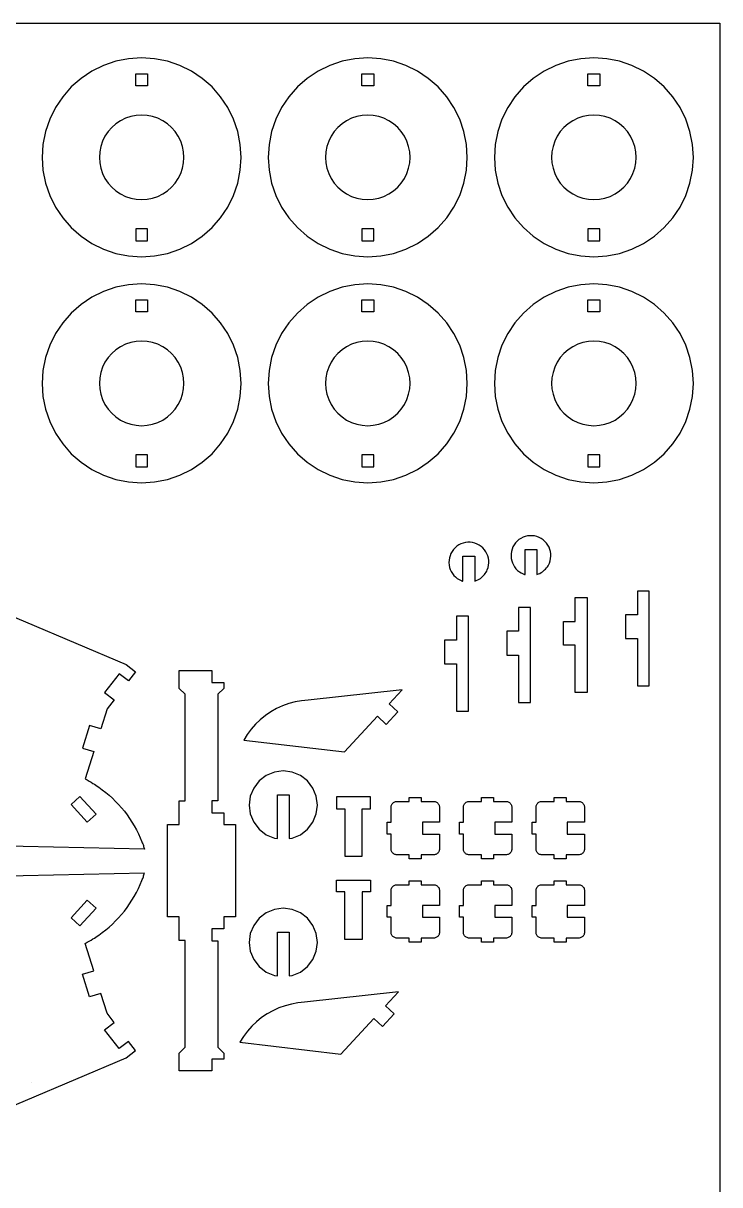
# Model space of a CAD drawing. Extents: x -12 to 65, y -17 to 90.
# Drawn here: x 35.55 to 64.89, y 41.47 to 90.41 of the extents above; entities that cross this region are included whole.
import ezdxf

# ---------------------------------------------------------------- set-up
doc = ezdxf.new("R2010")
doc.units = 0
doc.header["$MEASUREMENT"] = 0
doc.layers.get('0').update_dxf_attribs({"linetype": 'CONTINUOUS'})
doc.layers.add('LAYER_1', color=18, linetype='CONTINUOUS')

msp = doc.modelspace()

# ---------------------------------------------------------------- linework, layer by layer
msp.add_lwpolyline([(-12.472, -17.124), (-12.472, 90.411), (64.89, 90.411), (64.89, -17.124)], close=True)
at = {"layer": 'LAYER_1'}
for points in [[(37.212, 82.209), (37.573, 81.797), (37.985, 81.435), (38.441, 81.13), (38.933, 80.888), (39.452, 80.712), (39.99, 80.605), (40.537, 80.569), (41.084, 80.605), (41.622, 80.712), (42.141, 80.888), (42.633, 81.13), (43.088, 81.435), (43.501, 81.797), (43.862, 82.209), (44.167, 82.665), (44.409, 83.156), (44.585, 83.675), (44.692, 84.213), (44.728, 84.76), (44.692, 85.307), (44.585, 85.845), (44.409, 86.364), (44.167, 86.856), (43.862, 87.312), (43.501, 87.724), (43.088, 88.086), (42.633, 88.39), (42.141, 88.633), (41.622, 88.809), (41.084, 88.916), (40.537, 88.952), (39.99, 88.916), (39.452, 88.809), (38.933, 88.633), (38.441, 88.39), (37.985, 88.086), (37.573, 87.724), (37.212, 87.312), (36.907, 86.856), (36.665, 86.364), (36.488, 85.845), (36.381, 85.307), (36.345, 84.76), (36.381, 84.213), (36.488, 83.675), (36.665, 83.156), (36.907, 82.665)], [(46.736, 82.209), (47.098, 81.797), (47.51, 81.435), (47.966, 81.13), (48.458, 80.888), (48.977, 80.712), (49.515, 80.605), (50.062, 80.569), (50.609, 80.605), (51.147, 80.712), (51.666, 80.888), (52.157, 81.13), (52.613, 81.435), (53.025, 81.797), (53.387, 82.209), (53.692, 82.665), (53.934, 83.156), (54.11, 83.675), (54.217, 84.213), (54.253, 84.76), (54.217, 85.307), (54.11, 85.845), (53.934, 86.364), (53.692, 86.856), (53.387, 87.312), (53.025, 87.724), (52.613, 88.086), (52.157, 88.39), (51.666, 88.633), (51.147, 88.809), (50.609, 88.916), (50.062, 88.952), (49.515, 88.916), (48.977, 88.809), (48.458, 88.633), (47.966, 88.39), (47.51, 88.086), (47.098, 87.724), (46.736, 87.312), (46.432, 86.856), (46.189, 86.364), (46.013, 85.845), (45.906, 85.307), (45.87, 84.76), (45.906, 84.213), (46.013, 83.675), (46.189, 83.156), (46.432, 82.665)], [(56.261, 82.209), (56.623, 81.797), (57.035, 81.435), (57.491, 81.13), (57.983, 80.888), (58.502, 80.712), (59.04, 80.605), (59.587, 80.569), (60.134, 80.605), (60.671, 80.712), (61.191, 80.888), (61.682, 81.13), (62.138, 81.435), (62.55, 81.797), (62.912, 82.209), (63.216, 82.665), (63.459, 83.156), (63.635, 83.675), (63.742, 84.213), (63.778, 84.76), (63.742, 85.307), (63.635, 85.845), (63.459, 86.364), (63.216, 86.856), (62.912, 87.312), (62.55, 87.724), (62.138, 88.086), (61.682, 88.39), (61.191, 88.633), (60.671, 88.809), (60.134, 88.916), (59.587, 88.952), (59.04, 88.916), (58.502, 88.809), (57.983, 88.633), (57.491, 88.39), (57.035, 88.086), (56.623, 87.724), (56.261, 87.312), (55.957, 86.856), (55.714, 86.364), (55.538, 85.845), (55.431, 85.307), (55.395, 84.76), (55.431, 84.213), (55.538, 83.675), (55.714, 83.156), (55.957, 82.665)], [(40.287, 88.277), (40.787, 88.277), (40.787, 87.776), (40.287, 87.776)], [(49.812, 88.277), (50.312, 88.277), (50.312, 87.776), (49.812, 87.776)], [(59.337, 88.277), (59.837, 88.277), (59.837, 87.776), (59.337, 87.776)], [(38.993, 83.869), (39.123, 83.675), (39.277, 83.5), (39.452, 83.346), (39.646, 83.217), (39.855, 83.114), (40.076, 83.039), (40.304, 82.993), (40.537, 82.978), (40.769, 82.993), (40.998, 83.039), (41.219, 83.114), (41.428, 83.217), (41.622, 83.346), (41.797, 83.5), (41.951, 83.675), (42.08, 83.869), (42.184, 84.078), (42.258, 84.299), (42.304, 84.528), (42.319, 84.76), (42.304, 84.993), (42.258, 85.222), (42.184, 85.442), (42.08, 85.651), (41.951, 85.845), (41.797, 86.021), (41.622, 86.174), (41.428, 86.304), (41.219, 86.407), (40.998, 86.482), (40.769, 86.527), (40.537, 86.543), (40.304, 86.527), (40.076, 86.482), (39.855, 86.407), (39.646, 86.304), (39.452, 86.174), (39.277, 86.021), (39.123, 85.845), (38.993, 85.651), (38.89, 85.442), (38.815, 85.222), (38.77, 84.993), (38.755, 84.76), (38.77, 84.528), (38.815, 84.299), (38.89, 84.078)], [(48.518, 83.869), (48.648, 83.675), (48.801, 83.5), (48.977, 83.346), (49.171, 83.217), (49.38, 83.114), (49.6, 83.039), (49.829, 82.993), (50.062, 82.978), (50.294, 82.993), (50.523, 83.039), (50.744, 83.114), (50.953, 83.217), (51.147, 83.346), (51.322, 83.5), (51.476, 83.675), (51.605, 83.869), (51.708, 84.078), (51.783, 84.299), (51.829, 84.528), (51.844, 84.76), (51.829, 84.993), (51.783, 85.222), (51.708, 85.442), (51.605, 85.651), (51.476, 85.845), (51.322, 86.021), (51.147, 86.174), (50.953, 86.304), (50.744, 86.407), (50.523, 86.482), (50.294, 86.527), (50.062, 86.543), (49.829, 86.527), (49.6, 86.482), (49.38, 86.407), (49.171, 86.304), (48.977, 86.174), (48.801, 86.021), (48.648, 85.845), (48.518, 85.651), (48.415, 85.442), (48.34, 85.222), (48.295, 84.993), (48.279, 84.76), (48.295, 84.528), (48.34, 84.299), (48.415, 84.078)], [(58.173, 83.675), (58.326, 83.5), (58.502, 83.346), (58.695, 83.217), (58.905, 83.114), (59.125, 83.039), (59.354, 82.993), (59.587, 82.978), (59.819, 82.993), (60.048, 83.039), (60.269, 83.114), (60.478, 83.217), (60.672, 83.346), (60.847, 83.5), (61.001, 83.675), (61.13, 83.869), (61.233, 84.078), (61.308, 84.299), (61.354, 84.528), (61.369, 84.76), (61.354, 84.993), (61.308, 85.222), (61.233, 85.442), (61.13, 85.651), (61.001, 85.845), (60.847, 86.021), (60.672, 86.174), (60.478, 86.304), (60.269, 86.407), (60.048, 86.482), (59.819, 86.527), (59.587, 86.543), (59.354, 86.527), (59.125, 86.482), (58.905, 86.407), (58.695, 86.304), (58.502, 86.174), (58.326, 86.021), (58.173, 85.845), (58.043, 85.651), (57.94, 85.442), (57.865, 85.222), (57.82, 84.993), (57.804, 84.76), (57.82, 84.528), (57.865, 84.299), (57.94, 84.078), (58.043, 83.869)], [(40.287, 81.243), (40.787, 81.243), (40.787, 81.743), (40.287, 81.743)], [(49.812, 81.243), (50.312, 81.243), (50.312, 81.743), (49.812, 81.743)], [(59.337, 81.243), (59.837, 81.243), (59.837, 81.743), (59.337, 81.743)], [(37.212, 72.684), (37.573, 72.272), (37.985, 71.91), (38.441, 71.606), (38.933, 71.363), (39.452, 71.187), (39.99, 71.08), (40.537, 71.044), (41.084, 71.08), (41.622, 71.187), (42.141, 71.363), (42.633, 71.606), (43.088, 71.91), (43.501, 72.272), (43.862, 72.684), (44.167, 73.14), (44.409, 73.631), (44.585, 74.151), (44.692, 74.688), (44.728, 75.235), (44.692, 75.782), (44.585, 76.32), (44.409, 76.839), (44.167, 77.331), (43.862, 77.787), (43.501, 78.199), (43.088, 78.561), (42.633, 78.865), (42.141, 79.108), (41.622, 79.284), (41.084, 79.391), (40.537, 79.427), (39.99, 79.391), (39.452, 79.284), (38.933, 79.108), (38.441, 78.865), (37.985, 78.561), (37.573, 78.199), (37.212, 77.787), (36.907, 77.331), (36.665, 76.839), (36.488, 76.32), (36.381, 75.782), (36.345, 75.235), (36.381, 74.688), (36.488, 74.151), (36.665, 73.631), (36.907, 73.14)], [(47.098, 72.272), (47.51, 71.91), (47.966, 71.606), (48.458, 71.363), (48.977, 71.187), (49.515, 71.08), (50.062, 71.044), (50.609, 71.08), (51.147, 71.187), (51.666, 71.363), (52.157, 71.606), (52.613, 71.91), (53.025, 72.272), (53.387, 72.684), (53.692, 73.14), (53.934, 73.631), (54.11, 74.151), (54.217, 74.688), (54.253, 75.235), (54.217, 75.782), (54.11, 76.32), (53.934, 76.839), (53.692, 77.331), (53.387, 77.787), (53.025, 78.199), (52.613, 78.561), (52.157, 78.865), (51.666, 79.108), (51.147, 79.284), (50.609, 79.391), (50.062, 79.427), (49.515, 79.391), (48.977, 79.284), (48.458, 79.108), (47.966, 78.865), (47.51, 78.561), (47.098, 78.199), (46.736, 77.787), (46.432, 77.331), (46.189, 76.839), (46.013, 76.32), (45.906, 75.782), (45.87, 75.235), (45.906, 74.688), (46.013, 74.151), (46.189, 73.631), (46.432, 73.14), (46.736, 72.684)], [(57.035, 71.91), (57.491, 71.606), (57.983, 71.363), (58.502, 71.187), (59.04, 71.08), (59.587, 71.044), (60.134, 71.08), (60.671, 71.187), (61.191, 71.363), (61.682, 71.606), (62.138, 71.91), (62.55, 72.272), (62.912, 72.684), (63.216, 73.14), (63.459, 73.631), (63.635, 74.151), (63.742, 74.688), (63.778, 75.235), (63.742, 75.782), (63.635, 76.32), (63.459, 76.839), (63.216, 77.331), (62.912, 77.787), (62.55, 78.199), (62.138, 78.561), (61.682, 78.865), (61.191, 79.108), (60.671, 79.284), (60.134, 79.391), (59.587, 79.427), (59.04, 79.391), (58.502, 79.284), (57.983, 79.108), (57.491, 78.865), (57.035, 78.561), (56.623, 78.199), (56.261, 77.787), (55.957, 77.331), (55.714, 76.839), (55.538, 76.32), (55.431, 75.782), (55.395, 75.235), (55.431, 74.688), (55.538, 74.151), (55.714, 73.631), (55.957, 73.14), (56.261, 72.684), (56.623, 72.272)], [(40.287, 78.752), (40.787, 78.752), (40.787, 78.251), (40.287, 78.251)], [(49.812, 78.251), (49.812, 78.752), (50.312, 78.752), (50.312, 78.251)], [(59.337, 78.752), (59.837, 78.752), (59.837, 78.251), (59.337, 78.251)], [(38.993, 74.344), (39.123, 74.15), (39.277, 73.975), (39.452, 73.821), (39.646, 73.692), (39.855, 73.589), (40.076, 73.514), (40.304, 73.468), (40.537, 73.453), (40.769, 73.468), (40.998, 73.514), (41.219, 73.589), (41.428, 73.692), (41.622, 73.821), (41.797, 73.975), (41.951, 74.15), (42.08, 74.344), (42.184, 74.553), (42.258, 74.774), (42.304, 75.003), (42.319, 75.235), (42.304, 75.468), (42.258, 75.697), (42.184, 75.917), (42.08, 76.127), (41.951, 76.32), (41.797, 76.496), (41.622, 76.649), (41.428, 76.779), (41.219, 76.882), (40.998, 76.957), (40.769, 77.002), (40.537, 77.018), (40.304, 77.002), (40.076, 76.957), (39.855, 76.882), (39.646, 76.779), (39.452, 76.649), (39.277, 76.496), (39.123, 76.32), (38.993, 76.127), (38.89, 75.917), (38.815, 75.697), (38.77, 75.468), (38.755, 75.235), (38.77, 75.003), (38.815, 74.774), (38.89, 74.553)], [(48.648, 74.15), (48.801, 73.975), (48.977, 73.821), (49.171, 73.692), (49.38, 73.589), (49.6, 73.514), (49.829, 73.468), (50.062, 73.453), (50.294, 73.468), (50.523, 73.514), (50.744, 73.589), (50.953, 73.692), (51.147, 73.821), (51.322, 73.975), (51.476, 74.15), (51.605, 74.344), (51.708, 74.553), (51.783, 74.774), (51.829, 75.003), (51.844, 75.235), (51.829, 75.468), (51.783, 75.697), (51.708, 75.917), (51.605, 76.127), (51.476, 76.32), (51.322, 76.496), (51.147, 76.649), (50.953, 76.779), (50.744, 76.882), (50.523, 76.957), (50.294, 77.002), (50.062, 77.018), (49.829, 77.002), (49.6, 76.957), (49.38, 76.882), (49.171, 76.779), (48.977, 76.649), (48.801, 76.496), (48.648, 76.32), (48.518, 76.127), (48.415, 75.917), (48.34, 75.697), (48.295, 75.468), (48.279, 75.235), (48.295, 75.003), (48.34, 74.774), (48.415, 74.553), (48.518, 74.344)], [(58.173, 74.15), (58.326, 73.975), (58.502, 73.821), (58.695, 73.692), (58.905, 73.589), (59.125, 73.514), (59.354, 73.468), (59.587, 73.453), (59.819, 73.468), (60.048, 73.514), (60.269, 73.589), (60.478, 73.692), (60.672, 73.821), (60.847, 73.975), (61.001, 74.15), (61.13, 74.344), (61.233, 74.553), (61.308, 74.774), (61.354, 75.003), (61.369, 75.235), (61.354, 75.468), (61.308, 75.697), (61.233, 75.917), (61.13, 76.127), (61.001, 76.32), (60.847, 76.496), (60.672, 76.649), (60.478, 76.779), (60.269, 76.882), (60.048, 76.957), (59.819, 77.002), (59.587, 77.018), (59.354, 77.002), (59.125, 76.957), (58.905, 76.882), (58.695, 76.779), (58.502, 76.649), (58.326, 76.496), (58.173, 76.32), (58.043, 76.127), (57.94, 75.917), (57.865, 75.697), (57.82, 75.468), (57.804, 75.235), (57.82, 75.003), (57.865, 74.774), (57.94, 74.553), (58.043, 74.344)], [(40.287, 71.718), (40.787, 71.718), (40.787, 72.218), (40.287, 72.218)], [(49.812, 71.718), (50.312, 71.718), (50.312, 72.218), (49.812, 72.218)], [(59.337, 71.718), (59.837, 71.718), (59.837, 72.218), (59.337, 72.218)], [(58.804, 62.208), (58.804, 64.206), (58.303, 64.205), (58.302, 65.208), (58.804, 65.208), (58.804, 66.208), (59.304, 66.208), (59.304, 62.208)], [(61.42, 62.487), (61.92, 62.487), (61.92, 66.487), (61.42, 66.487), (61.419, 65.487), (60.918, 65.487), (60.918, 64.484), (61.419, 64.484)], [(56.416, 61.788), (56.916, 61.788), (56.916, 65.788), (56.416, 65.788), (56.415, 64.788), (55.914, 64.788), (55.914, 63.785), (56.416, 63.785)], [(53.801, 61.422), (54.301, 61.422), (54.301, 65.422), (53.801, 65.422), (53.8, 64.422), (53.299, 64.421), (53.299, 63.419), (53.8, 63.419)], [(42.124, 46.262), (42.124, 47.014), (42.375, 47.265), (42.375, 51.754), (42.124, 51.754), (42.124, 52.757), (41.623, 52.757), (41.623, 56.642), (42.121, 56.642), (42.121, 57.645), (42.375, 57.645), (42.375, 62.133), (42.124, 62.384), (42.124, 63.136), (43.494, 63.136), (43.494, 62.634), (43.995, 62.634), (43.995, 62.384), (43.745, 62.133), (43.745, 57.645), (43.494, 57.645), (43.494, 57.144), (43.995, 57.144), (43.995, 56.642), (44.497, 56.642), (44.497, 52.757), (43.995, 52.757), (43.995, 52.256), (43.494, 52.256), (43.494, 51.753), (43.745, 51.753), (43.745, 47.265), (43.995, 47.014), (43.995, 46.764), (43.494, 46.764), (43.494, 46.262)], [(44.837, 60.204), (49.088, 59.704), (50.473, 61.207), (50.842, 60.867), (51.331, 61.397), (50.962, 61.737), (51.508, 62.329), (47.554, 61.887), (47.277, 61.861), (47.004, 61.811), (46.735, 61.74), (46.474, 61.646), (46.221, 61.53), (45.979, 61.394), (45.75, 61.238), (45.534, 61.063), (45.333, 60.871), (45.149, 60.663), (44.983, 60.44)], [(45.486, 56.445), (45.784, 56.216), (46.131, 56.073), (46.253, 56.057), (46.253, 57.898), (46.755, 57.898), (46.755, 56.057), (46.877, 56.073), (47.224, 56.216), (47.522, 56.445), (47.751, 56.744), (47.895, 57.091), (47.944, 57.463), (47.895, 57.836), (47.751, 58.183), (47.522, 58.482), (47.224, 58.71), (46.877, 58.854), (46.504, 58.903), (46.131, 58.854), (45.784, 58.71), (45.486, 58.482), (45.257, 58.183), (45.113, 57.836), (45.064, 57.463), (45.113, 57.091), (45.257, 56.744)], [(37.567, 57.487), (37.936, 57.827), (38.615, 57.09), (38.246, 56.75)], [(49.098, 55.312), (49.82, 55.312), (49.82, 57.313), (50.18, 57.313), (50.18, 57.815), (48.738, 57.815), (48.738, 57.313), (49.098, 57.313)], [(51.116, 55.444), (51.094, 55.469), (51.076, 55.496), (51.062, 55.525), (51.051, 55.556), (51.045, 55.588), (51.043, 55.621), (51.043, 56.246), (50.876, 56.246), (50.876, 56.747), (51.043, 56.747), (51.043, 57.371), (51.045, 57.404), (51.051, 57.436), (51.062, 57.467), (51.076, 57.496), (51.094, 57.523), (51.116, 57.548), (51.14, 57.569), (51.168, 57.588), (51.197, 57.602), (51.228, 57.613), (51.26, 57.619), (51.293, 57.621), (51.813, 57.621), (51.813, 57.788), (52.314, 57.788), (52.314, 57.621), (52.834, 57.621), (52.867, 57.619), (52.899, 57.613), (52.93, 57.602), (52.959, 57.588), (52.986, 57.569), (53.011, 57.548), (53.033, 57.523), (53.051, 57.496), (53.065, 57.467), (53.076, 57.436), (53.082, 57.404), (53.084, 57.371), (53.084, 56.746), (52.363, 56.746), (52.363, 56.246), (53.084, 56.246), (53.084, 55.621), (53.082, 55.588), (53.076, 55.556), (53.065, 55.525), (53.051, 55.496), (53.033, 55.469), (53.011, 55.444), (52.986, 55.423), (52.959, 55.405), (52.93, 55.39), (52.899, 55.38), (52.867, 55.373), (52.834, 55.371), (52.314, 55.371), (52.314, 55.204), (51.813, 55.204), (51.813, 55.371), (51.293, 55.371), (51.26, 55.373), (51.228, 55.38), (51.197, 55.39), (51.168, 55.405), (51.14, 55.423)], [(54.162, 55.444), (54.141, 55.469), (54.123, 55.496), (54.108, 55.525), (54.098, 55.556), (54.091, 55.588), (54.089, 55.621), (54.089, 56.246), (53.922, 56.246), (53.922, 56.747), (54.089, 56.747), (54.089, 57.371), (54.091, 57.404), (54.098, 57.436), (54.108, 57.467), (54.123, 57.496), (54.141, 57.523), (54.162, 57.548), (54.187, 57.569), (54.214, 57.588), (54.243, 57.602), (54.274, 57.613), (54.306, 57.619), (54.339, 57.621), (54.859, 57.621), (54.859, 57.788), (55.361, 57.788), (55.361, 57.621), (55.881, 57.621), (55.913, 57.619), (55.945, 57.613), (55.976, 57.602), (56.006, 57.588), (56.033, 57.569), (56.057, 57.548), (56.079, 57.523), (56.097, 57.496), (56.112, 57.467), (56.122, 57.436), (56.129, 57.404), (56.131, 57.371), (56.131, 56.746), (55.409, 56.746), (55.409, 56.246), (56.131, 56.246), (56.131, 55.621), (56.129, 55.588), (56.122, 55.556), (56.112, 55.525), (56.097, 55.496), (56.079, 55.469), (56.057, 55.444), (56.033, 55.423), (56.006, 55.405), (55.976, 55.39), (55.945, 55.38), (55.913, 55.373), (55.881, 55.371), (55.361, 55.371), (55.361, 55.204), (54.859, 55.204), (54.859, 55.371), (54.339, 55.371), (54.306, 55.373), (54.274, 55.38), (54.243, 55.39), (54.214, 55.405), (54.187, 55.423)], [(57.222, 55.444), (57.2, 55.469), (57.182, 55.496), (57.168, 55.525), (57.157, 55.556), (57.151, 55.588), (57.149, 55.621), (57.149, 56.246), (56.982, 56.246), (56.982, 56.747), (57.149, 56.747), (57.149, 57.371), (57.151, 57.404), (57.157, 57.436), (57.168, 57.467), (57.182, 57.496), (57.2, 57.523), (57.222, 57.548), (57.246, 57.569), (57.274, 57.588), (57.303, 57.602), (57.334, 57.613), (57.366, 57.619), (57.399, 57.621), (57.919, 57.621), (57.919, 57.788), (58.42, 57.788), (58.42, 57.621), (58.94, 57.621), (58.973, 57.619), (59.005, 57.613), (59.036, 57.602), (59.065, 57.588), (59.092, 57.569), (59.117, 57.548), (59.139, 57.523), (59.157, 57.496), (59.171, 57.467), (59.182, 57.436), (59.188, 57.404), (59.19, 57.371), (59.19, 56.746), (58.468, 56.746), (58.468, 56.246), (59.19, 56.246), (59.19, 55.621), (59.188, 55.588), (59.182, 55.556), (59.171, 55.525), (59.157, 55.496), (59.139, 55.469), (59.117, 55.444), (59.092, 55.423), (59.065, 55.405), (59.036, 55.39), (59.005, 55.38), (58.973, 55.373), (58.94, 55.371), (58.42, 55.371), (58.42, 55.204), (57.919, 55.204), (57.919, 55.371), (57.399, 55.371), (57.366, 55.373), (57.334, 55.38), (57.303, 55.39), (57.274, 55.405), (57.246, 55.423)], [(49.098, 51.807), (49.098, 53.808), (48.738, 53.808), (48.738, 54.309), (50.18, 54.309), (50.18, 53.808), (49.82, 53.808), (49.82, 51.807)], [(51.116, 51.935), (51.094, 51.96), (51.076, 51.987), (51.062, 52.016), (51.051, 52.047), (51.045, 52.079), (51.043, 52.112), (51.043, 52.737), (50.876, 52.737), (50.876, 53.238), (51.043, 53.238), (51.043, 53.862), (51.045, 53.895), (51.051, 53.927), (51.062, 53.958), (51.076, 53.987), (51.094, 54.014), (51.116, 54.039), (51.14, 54.06), (51.168, 54.078), (51.197, 54.093), (51.228, 54.103), (51.26, 54.11), (51.293, 54.112), (51.813, 54.112), (51.813, 54.279), (52.314, 54.279), (52.314, 54.112), (52.834, 54.112), (52.867, 54.11), (52.899, 54.103), (52.93, 54.093), (52.959, 54.078), (52.986, 54.06), (53.011, 54.039), (53.033, 54.014), (53.051, 53.987), (53.065, 53.958), (53.076, 53.927), (53.082, 53.895), (53.084, 53.862), (53.084, 53.237), (52.363, 53.237), (52.363, 52.737), (53.084, 52.737), (53.084, 52.112), (53.082, 52.079), (53.076, 52.047), (53.065, 52.016), (53.051, 51.987), (53.033, 51.96), (53.011, 51.935), (52.986, 51.914), (52.959, 51.895), (52.93, 51.881), (52.899, 51.87), (52.867, 51.864), (52.834, 51.862), (52.314, 51.862), (52.314, 51.695), (51.813, 51.695), (51.813, 51.862), (51.293, 51.862), (51.26, 51.864), (51.228, 51.87), (51.197, 51.881), (51.168, 51.895), (51.14, 51.914)], [(54.162, 51.935), (54.141, 51.96), (54.123, 51.987), (54.108, 52.016), (54.098, 52.047), (54.091, 52.079), (54.089, 52.112), (54.089, 52.737), (53.922, 52.737), (53.922, 53.238), (54.089, 53.238), (54.089, 53.862), (54.091, 53.895), (54.098, 53.927), (54.108, 53.958), (54.123, 53.987), (54.141, 54.014), (54.162, 54.039), (54.187, 54.06), (54.214, 54.078), (54.243, 54.093), (54.274, 54.103), (54.306, 54.11), (54.339, 54.112), (54.859, 54.112), (54.859, 54.279), (55.361, 54.279), (55.361, 54.112), (55.881, 54.112), (55.913, 54.11), (55.945, 54.103), (55.976, 54.093), (56.006, 54.078), (56.033, 54.06), (56.057, 54.039), (56.079, 54.014), (56.097, 53.987), (56.112, 53.958), (56.122, 53.927), (56.129, 53.895), (56.131, 53.862), (56.131, 53.237), (55.409, 53.237), (55.409, 52.737), (56.131, 52.737), (56.131, 52.112), (56.129, 52.079), (56.122, 52.047), (56.112, 52.016), (56.097, 51.987), (56.079, 51.96), (56.057, 51.935), (56.033, 51.914), (56.006, 51.895), (55.976, 51.881), (55.945, 51.87), (55.913, 51.864), (55.881, 51.862), (55.361, 51.862), (55.361, 51.695), (54.859, 51.695), (54.859, 51.862), (54.339, 51.862), (54.306, 51.864), (54.274, 51.87), (54.243, 51.881), (54.214, 51.895), (54.187, 51.914)], [(57.222, 51.935), (57.2, 51.96), (57.182, 51.987), (57.168, 52.016), (57.157, 52.047), (57.151, 52.079), (57.149, 52.112), (57.149, 52.737), (56.982, 52.737), (56.982, 53.238), (57.149, 53.238), (57.149, 53.862), (57.151, 53.895), (57.157, 53.927), (57.168, 53.958), (57.182, 53.987), (57.2, 54.014), (57.222, 54.039), (57.246, 54.06), (57.274, 54.078), (57.303, 54.093), (57.334, 54.103), (57.366, 54.11), (57.399, 54.112), (57.919, 54.112), (57.919, 54.279), (58.42, 54.279), (58.42, 54.112), (58.94, 54.112), (58.973, 54.11), (59.005, 54.103), (59.036, 54.093), (59.065, 54.078), (59.092, 54.06), (59.117, 54.039), (59.139, 54.014), (59.157, 53.987), (59.171, 53.958), (59.182, 53.927), (59.188, 53.895), (59.19, 53.862), (59.19, 53.237), (58.468, 53.237), (58.468, 52.737), (59.19, 52.737), (59.19, 52.112), (59.188, 52.079), (59.182, 52.047), (59.171, 52.016), (59.157, 51.987), (59.139, 51.96), (59.117, 51.935), (59.092, 51.914), (59.065, 51.895), (59.036, 51.881), (59.005, 51.87), (58.973, 51.864), (58.94, 51.862), (58.42, 51.862), (58.42, 51.695), (57.919, 51.695), (57.919, 51.862), (57.399, 51.862), (57.366, 51.864), (57.334, 51.87), (57.303, 51.881), (57.274, 51.895), (57.246, 51.914)], [(38.615, 53.119), (38.246, 53.459), (37.567, 52.721), (37.936, 52.382)], [(45.486, 50.659), (45.784, 50.43), (46.131, 50.286), (46.253, 50.27), (46.253, 52.111), (46.755, 52.111), (46.755, 50.27), (46.877, 50.286), (47.224, 50.43), (47.522, 50.659), (47.751, 50.957), (47.895, 51.305), (47.944, 51.677), (47.895, 52.05), (47.751, 52.397), (47.522, 52.695), (47.224, 52.924), (46.877, 53.068), (46.504, 53.117), (46.131, 53.068), (45.784, 52.924), (45.486, 52.695), (45.257, 52.397), (45.113, 52.05), (45.064, 51.677), (45.113, 51.305), (45.257, 50.957)], [(44.826, 47.713), (44.679, 47.477), (48.931, 46.977), (50.316, 48.48), (50.684, 48.14), (51.173, 48.671), (50.805, 49.01), (51.35, 49.603), (47.396, 49.16), (47.12, 49.134), (46.846, 49.084), (46.578, 49.013), (46.316, 48.919), (46.064, 48.803), (45.822, 48.667), (45.592, 48.511), (45.376, 48.336), (45.175, 48.144), (44.991, 47.936)]]:
    msp.add_lwpolyline(points, close=True, dxfattribs=at)
for points in [[(54.071, 66.901), (54.071, 67.951), (54.571, 67.951), (54.571, 66.901, 0.06972), (54.807, 67.02, 0.143919), (55.097, 67.379, 0.513852), (54.376, 68.539, 0.513741), (53.51, 67.483, 0.115135), (53.689, 67.147, 0.11491), (53.999, 66.925, 0.024411), (54.035, 66.913, -0.008136)], [(56.686, 67.18), (56.686, 68.229), (57.186, 68.229), (57.186, 67.18, 0.06972), (57.422, 67.299, 0.143919), (57.712, 67.658, 0.513852), (56.991, 68.818, 0.513741), (56.125, 67.762, 0.115135), (56.305, 67.426, 0.11491), (56.615, 67.204, 0.024411), (56.65, 67.191, -0.008136)]]:
    msp.add_lwpolyline(points, format="xyb", close=True, dxfattribs=at)
for points in [[(33.508, 66.084), (39.879, 63.388), (40.277, 63.084), (39.983, 62.699), (39.584, 63.003), (38.976, 62.206), (39.374, 61.902), (39.08, 61.517), (38.818, 60.677), (38.34, 60.826), (38.041, 59.869), (38.519, 59.72), (38.161, 58.57, -0.005678), (38.486, 58.382, -0.018659), (38.727, 58.226, -0.147057), (40.55, 55.918, -0.012168), (40.608, 55.762, 0.004056), (40.662, 55.606), (31.705, 55.808, -0.114036)], [(33.508, 44.124), (39.879, 46.82), (40.277, 47.125), (39.983, 47.51), (39.584, 47.206), (38.976, 48.003), (39.374, 48.307), (39.08, 48.692), (38.818, 49.531), (38.34, 49.382), (38.041, 50.339), (38.519, 50.489), (38.161, 51.638, 0.005678), (38.486, 51.827, 0.018659), (38.727, 51.982, 0.147057), (40.55, 54.291, 0.012168), (40.608, 54.446, -0.004056), (40.662, 54.603), (31.705, 54.4, 0.114036)]]:
    msp.add_lwpolyline(points, format="xyb", dxfattribs=at)
msp.add_lwpolyline([(35.894, 45.796), (35.897, 45.796)], dxfattribs=at)

doc.saveas('drawing.dxf')
